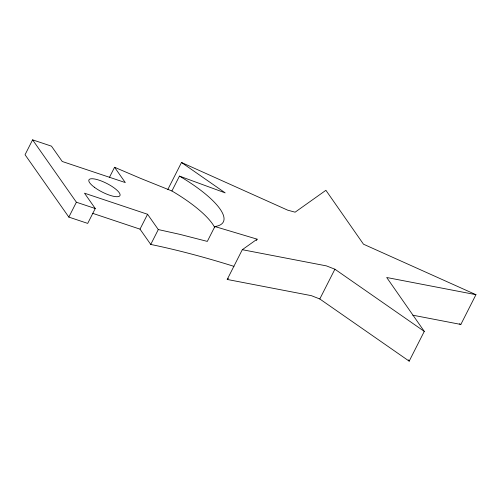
<?xml version="1.0" encoding="UTF-8"?>
<svg xmlns="http://www.w3.org/2000/svg" width="501" height="501" viewBox="0 0 501 501"><rect width="100%" height="100%" fill="white"/><g stroke="black" fill="none" stroke-linecap="round" stroke-linejoin="round"><path stroke-width="0.75" d="M109.418 177.417L114.566 167.271L125.3 182.571L62.237 161.485L51.471 146.154L32.596 139.848L25.05 154.728L68.837 217.096L87.706 223.402L95.259 208.522L84.494 193.186L147.563 214.271L158.297 229.564L179.872 234.362L207.32 241.407L214.866 226.527A76.565 21.493 26.9 0 0 179.464 176.101L171.918 190.981A76.565 21.493 26.9 0 1 214.835 227.748M68.837 217.096L76.384 202.216L32.596 139.848M233.967 266.357A452.992 127.141 26.9 0 0 150.751 244.444L140.011 229.151L147.563 214.271M167.816 189.484L181.506 162.493L287.668 210.157L295.102 212.186L325.907 190.299L363.482 244.194L475.95 294.682L460.851 324.448L412.799 315.192M150.751 244.444L158.297 229.564M475.95 294.682L386.709 277.498L424.284 331.393L409.185 361.152L319.801 298.972L311.34 295.653L227.21 279.458L242.309 249.698L257.132 239.165L214.866 226.527M256.431 240.549L257.132 239.165M319.801 298.972L334.9 269.212L326.439 265.893L242.309 249.698M227.21 279.458L228.443 278.581M76.384 202.216L95.259 208.522M92.522 213.276L140.011 229.151M179.464 176.101L225.2 192.891L181.506 162.493M171.918 190.981L140.75 178.456L114.566 167.271M459.43 323.803L460.851 324.448M334.9 269.212L424.284 331.393M408.29 359.868L409.185 361.152M94.32 187.217A17.385 4.878 26.9 0 0 119.858 195.753A17.385 4.878 26.9 0 0 99.173 180.21A17.385 4.878 26.9 0 0 94.32 187.217"/></g></svg>
